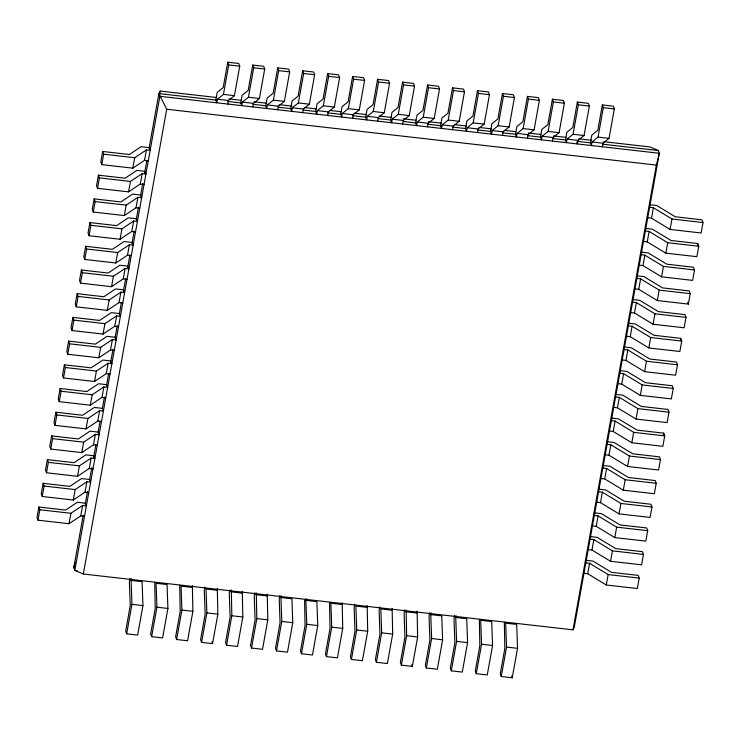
<?xml version="1.0" encoding="UTF-8"?>
<svg xmlns="http://www.w3.org/2000/svg" width="740" height="740" viewBox="0 0 740 740"><rect width="100%" height="100%" fill="white"/><g stroke="black" fill="none" stroke-linecap="round" stroke-linejoin="round"><path stroke-width="1.11" d="M38.869 507.02L39.849 509.749L70.901 513.292L82.612 505.485L86.367 505.91L85.387 503.182L77.311 502.266L65.592 510.073L38.869 507.02L37 517.454L37.981 520.174L69.024 523.716L80.743 515.909L84.499 516.335M43.123 483.322L44.104 486.041L75.147 489.584L86.867 481.777L90.622 482.202L89.642 479.483L81.557 478.558L69.847 486.365L43.123 483.322L41.255 493.747L42.236 496.475L73.279 500.018L84.998 492.211L88.745 492.637M47.379 459.614L48.359 462.343L79.402 465.876L91.122 458.069L94.868 458.504L93.888 455.775L85.812 454.86L74.102 462.667L47.379 459.614L45.51 470.048L46.49 472.768L77.534 476.31L89.244 468.503L93 468.929M51.634 435.916L52.614 438.635L83.657 442.178L95.367 434.371L99.123 434.796L98.142 432.077L90.067 431.152L78.348 438.959L51.634 435.916L49.756 446.34L50.736 449.069L81.788 452.603L93.499 444.796L97.255 445.23M55.879 412.208L56.86 414.937L87.912 418.47L99.623 410.663L103.378 411.098L102.398 408.369L94.322 407.453L82.603 415.26L55.879 412.208L54.011 422.642L54.991 425.361L86.034 428.904L97.754 421.097L101.51 421.523M60.134 388.509L61.115 391.229L92.167 394.772L103.877 386.964L107.633 387.39L106.653 384.671L98.568 383.746L86.858 391.553L60.134 388.509L58.266 398.934L59.246 401.663L90.289 405.196L102.009 397.389L105.755 397.824M64.389 364.802L65.37 367.521L96.413 371.064L108.133 363.257L111.888 363.692L110.908 360.963L102.823 360.038L91.113 367.845L64.389 364.802L62.521 375.226L63.501 377.955L94.544 381.498L106.255 373.691L110.01 374.116M68.644 341.094L69.625 343.822L100.668 347.365L112.388 339.558L116.134 339.984L115.153 337.255L107.078 336.339L95.367 344.146L68.644 341.094L66.776 351.528L67.756 354.247L98.799 357.79L110.51 349.983L114.265 350.409M72.899 317.395L73.88 320.115L104.923 323.657L116.633 315.851L120.389 316.276L119.408 313.557L111.333 312.632L99.613 320.439L72.899 317.395L71.022 327.82L72.002 330.549L103.054 334.091L114.765 326.285L118.52 326.71M77.145 293.688L78.126 296.416L109.178 299.959L120.888 292.152L124.644 292.578L123.663 289.849L115.588 288.933L103.868 296.74L77.145 293.688L75.276 304.121L76.257 306.841L107.3 310.384L119.02 302.577L122.775 303.002M81.4 269.989L82.381 272.709L113.424 276.251L125.143 268.444L128.899 268.87L127.918 266.15L119.834 265.225L108.123 273.032L81.4 269.989L79.532 280.414L80.512 283.143L111.555 286.685L123.275 278.878L127.021 279.304M85.655 246.281L86.636 249.01L117.678 252.543L129.398 244.737L133.144 245.171L132.164 242.443L124.089 241.527L112.378 249.334L85.655 246.281L83.787 256.715L84.767 259.435L115.81 262.978L127.521 255.171L131.276 255.596M89.91 222.583L90.891 225.302L121.933 228.845L133.644 221.038L137.399 221.464L136.419 218.744L128.344 217.819L116.633 225.626L89.91 222.583L88.032 233.008L89.013 235.736L120.065 239.27L131.776 231.463L135.531 231.898M94.165 198.875L95.145 201.604L126.188 205.137L137.899 197.33L141.654 197.765L140.674 195.036L132.599 194.121L120.879 201.928L94.165 198.875L92.287 209.309L93.268 212.029L124.32 215.571L136.031 207.764L139.786 208.19M98.411 175.177L99.391 177.896L130.444 181.439L142.154 173.632L145.91 174.057L144.929 171.338L136.854 170.413L125.134 178.22L98.411 175.177L96.542 185.601L97.523 188.33L128.566 191.863L140.286 184.056L144.041 184.491M102.666 151.469L103.646 154.188L134.689 157.731L146.409 149.924L150.165 150.359L149.184 147.63L141.1 146.705L129.389 154.512L102.666 151.469L100.797 161.903L101.778 164.622L132.821 168.165L144.541 160.358L148.287 160.784M37.981 520.174L39.849 509.749M42.236 496.475L44.104 486.041M46.49 472.768L48.359 462.343M50.736 449.069L52.614 438.635M54.991 425.361L56.86 414.937M59.246 401.663L61.115 391.229M63.501 377.955L65.37 367.521M67.756 354.247L69.625 343.822M72.002 330.549L73.88 320.115M76.257 306.841L78.126 296.416M80.512 283.143L82.381 272.709M84.767 259.435L86.636 249.01M89.013 235.736L90.891 225.302M93.268 212.029L95.145 201.604M97.523 188.33L99.391 177.896M101.778 164.622L103.646 154.188M69.024 523.716L70.901 513.292M73.279 500.018L75.147 489.584M77.534 476.31L79.402 465.876M81.788 452.603L83.657 442.178M86.034 428.904L87.912 418.47M90.289 405.196L92.167 394.772M94.544 381.498L96.413 371.064M98.799 357.79L100.668 347.365M103.054 334.091L104.923 323.657M107.3 310.384L109.178 299.959M111.555 286.685L113.424 276.251M115.81 262.978L117.678 252.543M120.065 239.27L121.933 228.845M124.32 215.571L126.188 205.137M128.566 191.863L130.444 181.439M132.821 168.165L134.689 157.731M80.743 515.909L82.612 505.485M84.998 492.211L86.867 481.777M89.244 468.503L91.122 458.069M93.499 444.796L95.367 434.371M97.754 421.097L99.623 410.663M102.009 397.389L103.877 386.964M106.255 373.691L108.133 363.257M110.51 349.983L112.388 339.558M114.765 326.285L116.633 315.851M119.02 302.577L120.888 292.152M123.275 278.878L125.143 268.444M127.521 255.171L129.398 244.737M131.776 231.463L133.644 221.038M136.031 207.764L137.899 197.33M140.286 184.056L142.154 173.632M144.541 160.358L146.409 149.924M603.951 141.692L649.822 146.927L658.341 150.553L659.322 153.273L574.259 627.344L572.973 629.851L83.315 574.009L74.796 570.383L73.815 567.654L83.204 515.364M85.239 503.996L87.487 491.49M89.522 480.121L91.769 467.615M93.517 457.866L95.849 444.879M98.087 432.373L100.131 421.005M102.37 408.499L104.414 397.13M106.458 385.762L108.697 373.256M110.538 363.026L112.98 349.382M115.024 338.014L117.262 325.507M119.306 314.139L121.342 302.771M123.386 291.403L125.624 278.897M127.669 267.529L129.907 255.023M131.951 243.654L134.199 231.148M136.234 219.78L138.482 207.274M140.517 195.906L142.764 183.4M144.596 173.169L146.844 160.663M149.082 148.157L158.878 93.582L160.164 91.076L216.358 97.486M159.35 95.627L160.164 91.076M83.315 574.009L166.704 109.243L158.878 93.582L216.284 100.131M129.972 578.532L129.38 581.816L130.231 605.727L125.68 631.091L126.66 633.819L137.649 635.068L142.94 605.607L142.089 581.696L131.1 580.438L131.415 578.662M227.754 62.206L228.734 64.935L223.452 94.396L217.44 99.243L216.792 102.805L215.812 100.076L217.19 92.417L223.203 87.57L227.754 62.206L238.743 63.464L239.723 66.184L234.432 95.654L228.419 100.492L227.781 104.053M126.66 633.819L131.951 604.349L131.1 580.438M154.743 582.473L155.206 608.576L150.655 633.94L151.635 636.668L162.624 637.917L167.915 608.456L167.055 584.535L156.066 583.287L156.926 607.198L151.635 636.668M252.729 65.055L253.709 67.784L248.418 97.245L242.406 102.092L241.767 105.654L240.787 102.925L242.165 95.266L248.178 90.419L252.729 65.055L263.718 66.304L264.698 69.033L259.407 98.503L253.395 103.341L252.756 106.902M179.718 585.322L180.181 611.425L175.63 636.788L176.61 639.517L187.599 640.766L192.881 611.296L192.354 585.608M277.704 67.904L278.684 70.624L273.393 100.094L267.381 104.941L266.742 108.502L265.762 105.774L267.14 98.106L273.153 93.268L277.704 67.904L288.693 69.153L289.673 71.882L284.382 101.352L278.37 106.19L277.731 109.751M176.61 639.517L181.892 610.047L181.041 586.135L192.03 587.384M204.888 587.079L204.296 590.363L205.156 614.274L200.605 639.638L201.585 642.366L212.565 643.615L217.856 614.145L217.32 588.457M302.669 70.753L303.65 73.473L298.368 102.943L292.356 107.79L291.717 111.352L290.737 108.623L292.106 100.955L298.118 96.117L302.669 70.753L313.658 72.002L314.639 74.731L309.357 104.192L303.345 109.039L302.706 112.6M201.585 642.366L206.867 612.896L206.016 588.985L217.005 590.233M229.863 589.928L229.271 593.212L230.122 617.123L225.571 642.487L226.551 645.206L237.54 646.464L242.831 616.994L242.294 591.306M226.551 645.206L231.842 615.745L231.306 590.048M327.644 73.602L328.625 76.322L323.343 105.792L317.331 110.63L316.692 114.201L315.712 111.472L317.081 103.803L323.093 98.966L327.644 73.602L338.633 74.851L339.614 77.58L334.332 107.041L328.32 111.888L327.672 115.449M254.838 592.777L254.246 596.061L255.096 619.972L250.546 645.336L251.526 648.055L262.515 649.313L267.806 619.843L267.269 594.155M251.526 648.055L256.817 618.594L256.281 592.897M352.619 76.451L353.6 79.171L348.309 108.641L342.296 113.479L341.658 117.04L340.678 114.321L342.056 106.653L348.068 101.815L352.619 76.451L363.608 77.7L364.589 80.429L359.298 109.89L353.285 114.737L352.647 118.298M279.803 595.626L279.221 598.91L280.072 622.821L275.521 648.185L276.501 650.904L287.49 652.162L292.772 622.692L291.921 598.78L280.932 597.532L281.256 595.746M377.594 79.3L378.575 82.02L373.284 111.49L367.271 116.328L366.633 119.889L365.653 117.17L367.031 109.502L373.043 104.654L377.594 79.3L388.583 80.549L389.564 83.278L384.273 112.739L378.26 117.586L377.622 121.147M276.501 650.904L281.792 621.443L280.932 597.532M304.584 599.567L305.046 625.67L300.496 651.034L301.476 653.753L312.465 655.011L317.747 625.541L316.896 601.629L305.907 600.371L306.231 598.595M402.569 82.14L403.55 84.869L398.259 114.339L392.246 119.177L391.608 122.738L390.628 120.019L392.006 112.35L398.018 107.504L402.569 82.14L413.549 83.398L414.539 86.117L409.248 115.588L403.235 120.435L402.597 123.996M301.476 653.753L306.758 624.292L305.907 600.371M329.559 602.416L330.012 628.519L325.461 653.883L326.451 656.602L337.431 657.86L342.722 628.39L342.185 602.693M427.535 84.989L428.516 87.718L423.234 117.188L417.221 122.026L416.583 125.587L415.603 122.868L416.971 115.2L422.984 110.353L427.535 84.989L438.524 86.247L439.505 88.967L434.223 118.437L428.21 123.284L427.572 126.845M326.451 656.602L331.733 627.132L330.882 603.22L341.871 604.478M354.728 604.164L354.136 607.448L354.987 631.368L350.436 656.722L351.417 659.451L362.406 660.7L367.697 631.239L367.16 605.542M452.51 87.838L453.49 90.567L448.209 120.028L442.196 124.875L441.558 128.436L440.568 125.717L441.947 118.049L447.959 113.201L452.51 87.838L463.499 89.096L464.48 91.816L459.189 121.286L453.185 126.124L452.538 129.694M351.417 659.451L356.708 629.981L355.857 606.069L366.846 607.327M379.703 607.013L379.111 610.297L379.962 634.208L375.411 659.571L376.392 662.3L387.381 663.549L392.672 634.087L392.135 608.391M477.485 90.687L478.466 93.416L473.175 122.877L467.162 127.724L466.524 131.285L465.543 128.566L466.921 120.897L472.934 116.05L477.485 90.687L488.474 91.945L489.454 94.665L484.163 124.135L478.151 128.973L477.513 132.534M376.392 662.3L381.683 632.83L380.822 608.918L391.812 610.176M404.669 609.862L404.086 613.146L404.937 637.057L400.386 662.42L401.367 665.149L412.356 666.398L417.638 636.937L417.11 611.24M401.367 665.149L406.649 635.679L406.121 609.982M502.46 93.536L503.441 96.265L498.149 125.726L492.137 130.573L491.499 134.134L490.518 131.406L491.897 123.747L497.909 118.9L502.46 93.536L513.449 94.794L514.429 97.514L509.138 126.984L503.126 131.822L502.488 135.383M429.644 612.711L429.052 615.995L429.912 639.906L425.361 665.269L426.342 667.998L437.331 669.247L442.613 639.785L441.762 615.865L430.773 614.616L431.096 612.831M527.435 96.385L528.416 99.105L523.125 128.575L517.112 133.422L516.474 136.983L515.493 134.255L516.871 126.586L522.884 121.749L527.435 96.385L538.415 97.634L539.395 100.363L534.114 129.833L528.101 134.671L527.463 138.232M426.342 667.998L431.624 638.528L430.773 614.616M454.619 615.56L454.027 618.844L454.878 642.755L450.327 668.118L451.308 670.847L462.296 672.096L467.588 642.625L466.737 618.714L455.748 617.465L456.062 615.68M552.401 99.234L553.381 101.954L548.1 131.424L542.087 136.271L541.449 139.832L540.468 137.103L541.837 129.435L547.85 124.597L552.401 99.234L563.39 100.483L564.37 103.212L559.088 132.682L553.076 137.52L552.438 141.081M451.308 670.847L456.599 641.377L455.748 617.465M479.391 619.5L479.853 645.604L475.302 670.967L476.283 673.696L487.272 674.945L492.562 645.474L491.712 621.563L480.723 620.314L481.574 644.226L476.283 673.696M577.376 102.083L578.356 104.803L573.074 134.273L567.062 139.12L566.415 142.681L565.434 139.953L566.812 132.284L572.825 127.447L577.376 102.083L588.365 103.332L589.345 106.061L584.054 135.522L578.042 140.369L577.404 143.93L576.756 142.117M504.365 622.349L504.828 648.453L500.277 673.816L501.257 676.536L512.246 677.794L517.538 648.323L516.677 624.412L505.688 623.163L506.549 647.074L501.257 676.536M602.351 104.932L603.331 107.651L598.04 137.122L592.028 141.96L591.39 145.53L590.409 142.802L591.787 135.133L597.8 130.296L602.351 104.932L613.34 106.181L614.32 108.909L609.029 138.371L603.017 143.218L602.379 146.779M572.973 629.851L656.362 165.085L659.322 153.273L159.858 96.311L74.796 570.383L77.09 570.642M585.858 560.263L592.925 561.068L611.499 572.335L638.222 575.378L639.203 578.097L637.334 588.531L606.291 584.989L587.708 573.731L589.577 563.297L585.83 562.872M590.104 536.555L597.18 537.36L615.754 548.627L642.477 551.67L643.458 554.399L641.589 564.824L610.537 561.29L591.963 550.024L593.832 539.599L590.076 539.164M594.359 512.857L601.426 513.662L620.009 524.919L646.732 527.971L647.713 530.691L645.835 541.125L614.792 537.582L596.218 526.325L598.087 515.891L594.331 515.466M598.614 489.149L605.681 489.954L624.264 501.221L650.987 504.264L651.968 506.993L650.09 517.417L619.047 513.884L600.464 502.617L602.341 492.193L598.586 491.758M602.869 465.451L609.936 466.256L628.519 477.513L655.233 480.565L656.213 483.285L654.345 493.719L623.302 490.176L604.719 478.919L606.587 468.485L602.841 468.059M607.124 441.743L614.191 442.548L632.765 453.814L659.488 456.858L660.469 459.586L658.6 470.011L627.557 466.468L608.974 455.211L610.842 444.777L607.087 444.352M611.37 418.045L618.437 418.849L637.02 430.107L663.743 433.159L664.724 435.879L662.855 446.312L631.803 442.77L613.229 431.503L615.097 421.079L611.342 420.653M615.625 394.337L622.692 395.142L641.275 406.408L667.998 409.451L668.979 412.18L667.101 422.605L636.058 419.062L617.475 407.805L619.352 397.371L615.597 396.945M619.88 370.629L626.947 371.443L645.53 382.7L672.244 385.753L673.224 388.472L671.356 398.906L640.313 395.364L621.73 384.097L623.607 373.672L619.852 373.247M624.135 346.93L631.202 347.735L649.776 359.002L676.499 362.045L677.479 364.774L675.611 375.199L644.568 371.656L625.985 360.399L627.853 349.964L624.107 349.539M628.39 323.223L635.457 324.028L654.03 335.294L680.754 338.337L681.734 341.066L679.866 351.491L648.823 347.957L630.24 336.691L632.108 326.266L628.352 325.831M632.635 299.524L639.702 300.329L658.285 311.586L685.009 314.639L685.989 317.358L684.121 327.792L653.068 324.25L634.495 312.992L636.363 302.558L632.607 302.133M636.89 275.817L643.957 276.621L662.541 287.888L689.264 290.931L690.244 293.66L688.366 304.085L657.324 300.551L638.74 289.285L640.618 278.86L636.863 278.425M641.145 252.118L648.212 252.923L666.796 264.18L693.51 267.233L694.49 269.952L692.621 280.386L661.579 276.843L642.995 265.586L644.873 255.152L641.118 254.727M645.4 228.41L652.467 229.215L671.041 240.482L697.765 243.525L698.745 246.254L696.877 256.678L665.834 253.145L647.25 241.878L649.119 231.444L645.373 231.019M649.646 204.712L656.722 205.517L675.296 216.774L702.02 219.826L703 222.546L701.132 232.98L670.079 229.437L651.505 218.171L653.374 207.746L649.618 207.32M606.291 584.989L608.16 574.564L589.577 563.297M610.537 561.29L612.415 550.856L593.832 539.599M614.792 537.582L616.67 527.158L598.087 515.891M619.047 513.884L620.916 503.45L602.341 492.193M623.302 490.176L625.171 479.751L606.587 468.485M627.557 466.468L629.426 456.043L610.842 444.777M631.803 442.77L633.68 432.336L615.097 421.079M636.058 419.062L637.926 408.637L619.352 397.371M640.313 395.364L642.181 384.93L623.607 373.672M644.568 371.656L646.436 361.231L627.853 349.964M648.823 347.957L650.691 337.523L632.108 326.266M653.068 324.25L654.946 313.825L636.363 302.558M657.324 300.551L659.192 290.117L640.618 278.86M661.579 276.843L663.447 266.418L644.873 255.152M665.834 253.145L667.702 242.711L649.119 231.444M670.079 229.437L671.957 219.003L653.374 207.746M663.364 435.24L663.743 433.159M680.384 340.428L680.754 338.337M697.395 245.615L697.765 243.525M73.815 567.654L75.156 562.289M228.734 64.935L239.723 66.184M253.709 67.784L264.698 69.033M278.684 70.624L289.673 71.882M303.65 73.473L314.639 74.731M328.625 76.322L339.614 77.58M353.6 79.171L364.589 80.429M378.575 82.02L389.564 83.278M403.55 84.869L414.539 86.117M428.516 87.718L439.505 88.967M453.49 90.567L464.48 91.816M478.466 93.416L489.454 94.665M503.441 96.265L514.429 97.514M528.416 99.105L539.395 100.363M553.381 101.954L564.37 103.212M578.356 104.803L589.345 106.061M603.331 107.651L614.32 108.909M223.452 94.396L234.432 95.654M248.418 97.245L259.407 98.503M273.393 100.094L284.382 101.352M298.368 102.943L309.357 104.192M323.343 105.792L334.332 107.041M348.309 108.641L359.298 109.89M373.284 111.49L384.273 112.739M398.259 114.339L409.248 115.588M423.234 117.188L434.223 118.437M448.209 120.028L459.189 121.286M473.175 122.877L484.163 124.135M498.149 125.726L509.138 126.984M523.125 128.575L534.114 129.833M548.1 131.424L559.088 132.682M573.074 134.273L584.054 135.522M598.04 137.122L609.029 138.371M228.965 98.929L241.582 100.363M254.199 101.806L266.807 103.239M279.424 104.682L292.041 106.116M304.658 107.559L316.119 108.863M329.883 110.436L341.353 111.74M353.961 113.183L366.578 114.617M379.195 116.06L391.802 117.493M403.272 118.807L415.889 120.241M428.506 121.684L441.114 123.118M454.878 124.69L466.348 125.994M478.956 127.437L491.573 128.871M504.19 130.314L515.651 131.618M528.268 133.061L540.885 134.495M553.502 135.938L566.109 137.372M578.726 138.815L591.343 140.249M217.44 99.243L228.419 100.492M242.406 102.092L253.395 103.341M267.381 104.941L278.37 106.19M292.356 107.79L303.345 109.039M317.331 110.63L328.32 111.888M342.296 113.479L353.285 114.737M367.271 116.328L378.26 117.586M392.246 119.177L403.235 120.435M417.221 122.026L428.21 123.284M442.196 124.875L453.185 126.124M467.162 127.724L478.151 128.973M492.137 130.573L503.126 131.822M517.112 133.422L528.101 134.671M542.087 136.271L553.076 137.52M567.062 139.12L578.042 140.369M592.028 141.96L603.017 143.218M227.772 101.445L241.545 103.017M253.025 104.322L265.66 105.765M278.286 107.208L290.922 108.641M303.548 110.084L316.174 111.527M327.663 112.832L341.436 114.404M352.925 115.718L365.551 117.16M378.177 118.594L390.812 120.037M403.439 121.48L416.074 122.923M427.554 124.228L441.327 125.8M452.815 127.113L465.442 128.547M478.077 129.99L490.703 131.433M503.329 132.867L515.965 134.31M527.444 135.624L540.071 137.057M552.706 138.5L565.332 139.943M577.968 141.386L590.594 142.82M603.22 144.263L658.341 150.553M166.704 109.243L656.362 165.085M671.957 219.003L703 222.546M647.75 217.745L651.505 218.171M667.702 242.711L698.745 246.254M643.495 241.453L647.25 241.878M663.447 266.418L694.49 269.952M639.24 265.151L642.995 265.586M659.192 290.117L690.244 293.66M634.994 288.859L638.74 289.285M654.946 313.825L685.989 317.358M630.739 312.558L634.495 312.992M650.691 337.523L681.734 341.066M626.484 336.265L630.24 336.691M646.436 361.231L677.479 364.774M622.229 359.964L625.985 360.399M642.181 384.93L673.224 388.472M617.983 383.671L621.73 384.097M637.926 408.637L668.979 412.18M613.728 407.379L617.475 407.805M633.68 432.336L664.724 435.879M609.473 431.078L613.229 431.503M629.426 456.043L660.469 459.586M605.218 454.786L608.974 455.211M625.171 479.751L656.213 483.285M600.963 478.484L604.719 478.919M620.916 503.45L651.968 506.993M596.718 502.192L600.464 502.617M616.67 527.158L647.713 530.691M592.462 525.89L596.218 526.325M612.415 550.856L643.458 554.399M588.207 549.598L591.963 550.024M608.16 574.564L639.203 578.097M583.952 573.297L587.708 573.731M230.991 591.834L241.98 593.082M255.966 594.683L266.946 595.931M405.798 611.767L416.786 613.025M131.951 604.349L142.94 605.607M156.926 607.198L167.915 608.456M181.892 610.047L192.881 611.296M206.867 612.896L217.856 614.145M231.842 615.745L242.831 616.994M256.817 618.594L267.806 619.843M281.792 621.443L292.772 622.692M306.758 624.292L317.747 625.541M331.733 627.132L342.722 628.39M356.708 629.981L367.697 631.239M381.683 632.83L392.672 634.087M406.649 635.679L417.638 636.937M431.624 638.528L442.613 639.785M456.599 641.377L467.588 642.625M481.574 644.226L492.562 645.474M506.549 647.074L517.538 648.323M687.719 302.272L688.366 304.085M511.59 675.981L512.246 677.794M411.699 664.585L412.356 666.398M211.918 641.802L212.565 643.615"/></g></svg>
